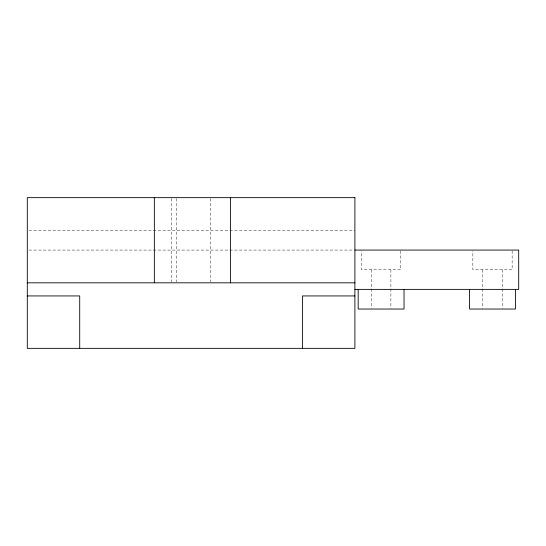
<?xml version="1.0" encoding="UTF-8"?>
<svg xmlns="http://www.w3.org/2000/svg" width="546" height="546" viewBox="0 0 546 546"><rect width="100%" height="100%" fill="white"/><g stroke="black" fill="none" stroke-linecap="round" stroke-linejoin="round"><path stroke-width="0.41" stroke-dasharray="2.73 2.05" d="M29.006 230.412L354.9 230.412M29.006 250.068L354.047 250.068M512.148 250.887L512.148 269.724L472.836 269.724L472.836 250.887M502.32 269.724L502.32 308.197M482.664 269.724L482.664 308.197M400.764 250.887L400.764 269.724L361.452 269.724L361.452 250.887M390.895 269.724L390.895 308.197M371.321 269.724L371.321 308.197M210.756 198.491L210.756 281.989M176.59 198.505L176.59 281.975M171.444 198.505L171.444 281.975"/><path stroke-width="0.82" d="M354.9 250.068L518.7 250.068L518.7 289.38L354.9 289.38M27.3 282.828L354.9 282.828M27.3 295.932L79.716 295.932L79.716 348.348M354.9 295.932L302.484 295.932L302.484 348.348M515.424 289.38L515.424 309.036L469.56 309.036L469.56 289.38M404.04 289.38L404.04 309.036L358.176 309.036L358.176 289.38M230.412 197.652L230.412 282.828M154.341 197.652L154.341 282.828M354.9 197.652L27.3 197.652L27.3 348.348L354.9 348.348L354.9 197.652"/></g></svg>
